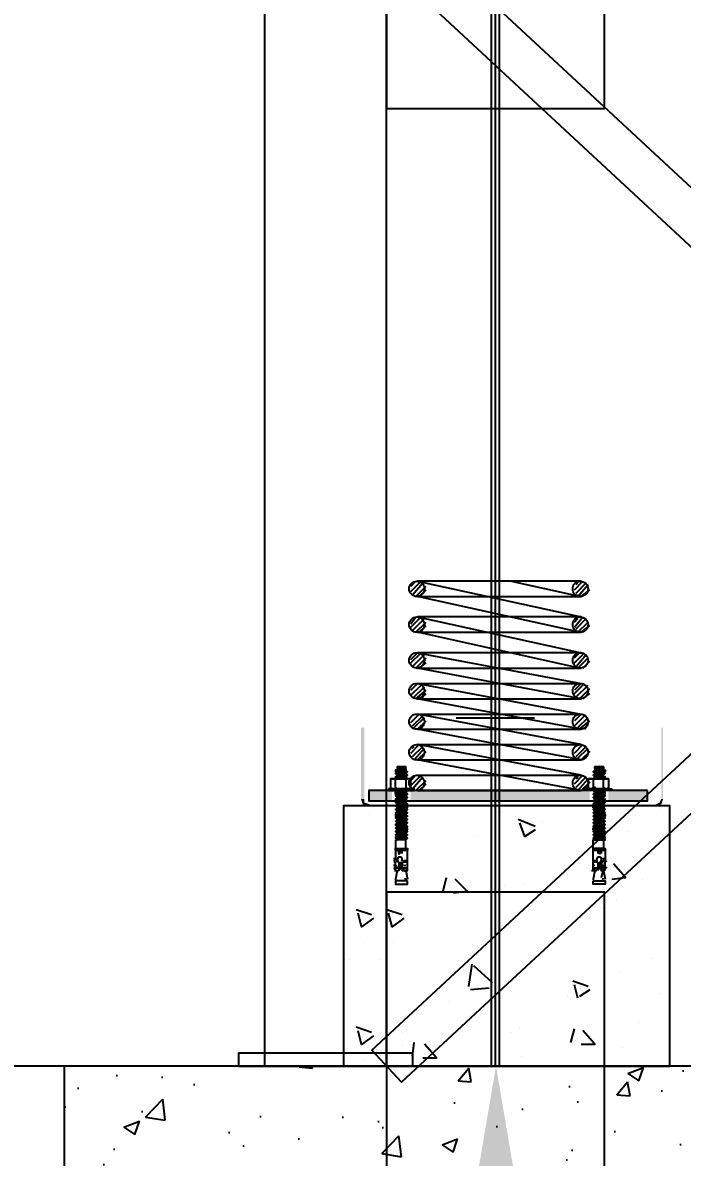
# Model space of a CAD drawing. Header units: millimetres. Extents: x -665 to 1024385, y -25305 to 3861.
# Drawn here: x 1233 to 1990, y -23167 to -21864 of the extents above; entities that cross this region are included whole.
import ezdxf

# ---------------------------------------------------------------- set-up
doc = ezdxf.new("R2010")
doc.units = ezdxf.units.MM
for name, color, linetype in [('$0$PDF_SAS_STB_Side', 7, 'Continuous'), ('$2$PDF_0', 7, 'Continuous'), ('AA_Rail', 7, 'Continuous'), ('Steel', 7, 'Continuous')]:
    doc.layers.add(name, color=color, linetype=linetype)
doc.layers.add('AA_Datum', color=7, linetype='Continuous', plot=False)
doc.styles.add('Century Gothic$001H0', font='cent.shx')
doc.dimstyles.new('Copy of ISO-25', dxfattribs={"dimtxt": 250, "dimasz": 80, "dimexe": 1.25, "dimexo": 0.625, "dimtad": 1, "dimtxsty": 'Century Gothic$001H0', "dimblk": 'ARCHTICK', "dimcen": 2.5, "dimadec": 0, "dimazin": 0, "dimtfac": 1, "dimtmove": 0, "dimatfit": 3, "dimfxl": 1, "dimarcsym": 0})

# ---------------------------------------------------------------- blocks, each defined once
blk = doc.blocks.new('_ArchTick')
at = {"color": 0, "linetype": 'ByBlock', "const_width": 0.15}
blk.add_lwpolyline([(-0.5, -0.5), (0.5, 0.5)], dxfattribs=at)
blk = doc.blocks.new('*D95')
at = {"color": 0, "lineweight": -2, "transparency": 16777216}
for p, q in [((3250, -5562.4), (249.4, -5562.4)), ((250.6, -23062.4), (250.6, -5562.4)), ((3250, -23062.4), (249.4, -23062.4))]:
    blk.add_line(p, q, dxfattribs=at)
at = {"layer": 'Defpoints', "color": 0, "transparency": 16777216}
for p in [(250.6, -5562.4), (3250.6, -5562.4), (3250.6, -23062.4)]:
    blk.add_point(p, dxfattribs=at)
at = {"color": 0, "lineweight": -2, "transparency": 16777216, "xscale": 80, "yscale": 80, "zscale": 80}
for p, rotation in [((250.6, -5562.4), 90), ((250.6, -23062.4), 270)]:
    blk.add_blockref('_ArchTick', p, dxfattribs=dict(at, rotation=rotation))
at = {"color": 0, "transparency": 16777216, "insert": (125, -14312.4), "char_height": 250, "attachment_point": 5, "rotation": 90, "style": 'Century Gothic$001H0'}
blk.add_mtext('SHAFT TOTAL HEIGHT 17500', dxfattribs=at)

msp = doc.modelspace()

# ---------------------------------------------------------------- hatches: boundary and pattern name
at = {"layer": 'Steel'}
h = msp.add_hatch(dxfattribs=at)
h.set_pattern_fill('AR-CONC', color=256, scale=25, style=0)
h.set_pattern_definition([(50, (2390.77, -22760.95), (182.185, -15.939), [19.05, -209.55]), (355, (2390.77, -22760.95), (-35.243, 191.057), [15.24, -167.64]), (100.451, (2405.95, -22762.28), (146.941, 175.118), [16.19, -178.09]), (46.184, (2390.77, -22710.15), (271.08, -42.042), [28.575, -314.325]), (96.636, (2413.36, -22713.66), (237.404, 247.426), [24.285, -267.136]), (351.184, (2390.77, -22710.15), (237.404, 247.426), [22.86, -251.46]), (21, (2416.17, -22722.85), (151.614, -102.265), [19.05, -209.55]), (326, (2416.17, -22722.85), (61.802, 184.188), [15.24, -167.64]), (71.451, (2428.8, -22731.37), (213.416, 81.923), [16.19, -178.09]), (37.5, (2390.77, -22760.95), (3.0886, 84.555), [0, -165.608, 0, -170.18, 0, -168.275]), (7.5, (2390.77, -22760.95), (66.8197, 100.1806), [0, -97.028, 0, -161.798, 0, -64.135]), (327.5, (2334.13, -22760.95), (135.5906, -5.7287), [0, -63.5, 0, -198.12, 0, -262.89]), (317.5, (2308.73, -22760.95), (148.129, 25.426), [0, -82.55, 0, -131.572, 0, -186.69])])
h.paths.add_polyline_path([(1280.625, -23312.368), (3420.625, -23312.368), (3420.625, -23062.368), (1280.625, -23062.368)], flags=0)

# ---------------------------------------------------------------- linework, layer by layer
at = {"layer": '$0$PDF_SAS_STB_Side', "lineweight": 25}
for points in [[(1678.404, -22741.912), (1678.404, -22732.134), (1656.892, -22732.134), (1654.936, -22732.134), (1656.892, -22732.134), (1658.847, -22732.134), (1660.803, -22732.134), (1660.803, -22730.178), (1674.493, -22732.134), (1672.537, -22730.178), (1662.759, -22730.178), (1662.759, -22728.222)], [(1662.759, -22720.4), (1662.759, -22722.355), (1660.803, -22722.355), (1660.803, -22724.311), (1674.493, -22724.311), (1660.803, -22722.355)], [(1672.537, -22720.4), (1672.537, -22722.355), (1674.493, -22724.311), (1660.803, -22724.311), (1662.759, -22726.267), (1660.803, -22726.267)], [(1674.493, -22728.222), (1672.537, -22730.178), (1662.759, -22728.222), (1660.803, -22726.267), (1674.493, -22728.222), (1672.537, -22726.267), (1662.759, -22726.267), (1672.537, -22726.267), (1674.493, -22724.311)], [(1660.803, -22726.267), (1674.493, -22728.222), (1660.803, -22726.267)], [(1660.803, -22726.267), (1660.803, -22726.267)], [(1660.803, -22730.178), (1674.493, -22732.134), (1660.803, -22730.178)], [(1660.803, -22730.178), (1660.803, -22730.178)], [(1662.759, -22730.178), (1660.803, -22730.178)], [(1662.759, -22718.444), (1672.537, -22718.444)], [(1662.759, -22718.444), (1662.759, -22718.444)], [(1662.759, -22722.355), (1672.537, -22722.355), (1662.759, -22722.355)], [(1662.759, -22726.267), (1662.759, -22726.267)], [(1672.537, -22718.444), (1672.537, -22718.444)], [(1672.537, -22722.355), (1672.537, -22722.355)], [(1672.537, -22726.267), (1672.537, -22726.267)], [(1672.537, -22730.178), (1672.537, -22730.178)], [(1674.493, -22724.311), (1674.493, -22724.311)], [(1674.493, -22728.222), (1674.493, -22728.222)], [(1899.396, -22720.4), (1899.396, -22722.355), (1901.351, -22722.355), (1901.351, -22724.311), (1887.662, -22724.311), (1901.351, -22722.355)], [(1889.617, -22720.4), (1889.617, -22722.355), (1887.662, -22724.311), (1901.351, -22724.311), (1899.396, -22726.267), (1901.351, -22726.267)], [(1887.662, -22724.311), (1887.662, -22724.311)], [(1887.662, -22728.222), (1889.617, -22730.178), (1899.396, -22728.222), (1901.351, -22726.267), (1887.662, -22728.222), (1889.617, -22726.267), (1899.396, -22726.267), (1889.617, -22726.267), (1887.662, -22724.311)], [(1901.351, -22726.267), (1887.662, -22728.222), (1901.351, -22726.267)], [(1905.263, -22732.134), (1903.307, -22732.134), (1901.351, -22732.134), (1899.396, -22732.134), (1901.351, -22730.178), (1887.662, -22732.134), (1889.617, -22730.178), (1899.396, -22730.178), (1899.396, -22728.222)], [(1887.662, -22728.222), (1887.662, -22728.222)], [(1901.351, -22730.178), (1887.662, -22732.134), (1901.351, -22730.178)], [(1899.396, -22718.444), (1889.617, -22718.444)], [(1889.617, -22718.444), (1889.617, -22718.444)], [(1899.396, -22722.355), (1889.617, -22722.355), (1899.396, -22722.355)], [(1889.617, -22722.355), (1889.617, -22722.355)], [(1889.617, -22726.267), (1889.617, -22726.267)], [(1889.617, -22730.178), (1889.617, -22730.178)], [(1899.396, -22718.444), (1899.396, -22718.444)], [(1899.396, -22726.267), (1899.396, -22726.267)], [(1899.396, -22730.178), (1901.351, -22730.178)], [(1901.351, -22726.267), (1901.351, -22726.267)], [(1901.351, -22730.178), (1901.351, -22730.178)], [(1654.936, -22732.134), (1654.936, -22741.912)], [(1654.936, -22732.134), (1654.936, -22732.134)], [(1660.803, -22741.912), (1660.803, -22743.868), (1658.847, -22743.868), (1656.892, -22743.868), (1654.936, -22741.912), (1656.892, -22743.868), (1678.404, -22743.868), (1678.404, -22741.912), (1678.404, -22743.868), (1676.448, -22743.868), (1674.493, -22743.868), (1672.537, -22741.912)], [(1654.936, -22741.912), (1654.936, -22741.912)], [(1678.404, -22732.134), (1676.448, -22732.134), (1674.493, -22732.134), (1672.537, -22732.134)], [(1672.537, -22732.134), (1672.537, -22732.134)], [(1674.493, -22732.134), (1674.493, -22732.134)], [(1674.493, -22732.134), (1674.493, -22732.134)], [(1678.404, -22732.134), (1678.404, -22732.134)], [(1678.404, -22741.912), (1678.404, -22741.912)], [(1887.662, -22732.134), (1885.706, -22732.134), (1883.75, -22732.134), (1881.795, -22732.134), (1883.75, -22732.134), (1905.263, -22732.134), (1905.263, -22741.912)], [(1881.795, -22732.134), (1881.795, -22741.912)], [(1881.795, -22732.134), (1881.795, -22732.134)], [(1899.396, -22741.912), (1901.351, -22743.868), (1903.307, -22743.868), (1905.263, -22743.868), (1905.263, -22741.912), (1905.263, -22743.868), (1883.75, -22743.868), (1881.795, -22741.912), (1883.75, -22743.868), (1885.706, -22743.868), (1887.662, -22743.868), (1887.662, -22741.912)], [(1881.795, -22741.912), (1881.795, -22741.912)], [(1887.662, -22732.134), (1887.662, -22732.134)], [(1887.662, -22732.134), (1887.662, -22732.134)], [(1905.263, -22732.134), (1905.263, -22732.134)], [(1905.263, -22741.912), (1905.263, -22741.912)], [(1660.803, -22751.69), (1662.759, -22751.69), (1660.803, -22749.735), (1674.493, -22749.735), (1672.537, -22747.779), (1662.759, -22747.779), (1672.537, -22747.779), (1674.493, -22745.823), (1668.626, -22745.823), (1674.493, -22745.823), (1672.537, -22745.823)], [(1660.803, -22747.779), (1674.493, -22749.735), (1660.803, -22749.735), (1660.803, -22747.779), (1662.759, -22747.779), (1660.803, -22745.823)], [(1674.493, -22753.646), (1672.537, -22755.602), (1662.759, -22753.646), (1660.803, -22751.69), (1674.493, -22753.646), (1672.537, -22751.69), (1662.759, -22751.69), (1672.537, -22751.69), (1674.493, -22749.735)], [(1660.803, -22751.69), (1674.493, -22753.646), (1660.803, -22751.69)], [(1660.803, -22751.69), (1660.803, -22751.69)], [(1660.803, -22759.513), (1662.759, -22757.557), (1660.803, -22755.602), (1674.493, -22757.557), (1672.537, -22755.602), (1662.759, -22755.602), (1662.759, -22753.646)], [(1660.803, -22755.602), (1674.493, -22757.557), (1660.803, -22755.602)], [(1660.803, -22755.602), (1660.803, -22755.602)], [(1662.759, -22755.602), (1660.803, -22755.602)], [(1662.759, -22751.69), (1662.759, -22751.69)], [(1672.537, -22747.779), (1672.537, -22747.779)], [(1672.537, -22751.69), (1672.537, -22751.69)], [(1672.537, -22755.602), (1672.537, -22755.602)], [(1674.493, -22749.735), (1674.493, -22749.735)], [(1674.493, -22753.646), (1674.493, -22753.646)], [(1901.351, -22747.779), (1887.662, -22749.735), (1901.351, -22749.735), (1901.351, -22747.779), (1899.396, -22747.779), (1901.351, -22745.823)], [(1901.351, -22751.69), (1899.396, -22751.69), (1901.351, -22749.735), (1887.662, -22749.735), (1889.617, -22747.779), (1899.396, -22747.779), (1889.617, -22747.779), (1887.662, -22745.823)], [(1887.662, -22749.735), (1887.662, -22749.735)], [(1887.662, -22753.646), (1889.617, -22755.602), (1899.396, -22753.646), (1901.351, -22751.69), (1887.662, -22753.646), (1889.617, -22751.69), (1899.396, -22751.69), (1889.617, -22751.69), (1887.662, -22749.735)], [(1901.351, -22751.69), (1887.662, -22753.646), (1901.351, -22751.69)], [(1887.662, -22753.646), (1887.662, -22753.646)], [(1901.351, -22759.513), (1899.396, -22757.557), (1901.351, -22755.602), (1887.662, -22757.557), (1889.617, -22755.602), (1899.396, -22755.602), (1899.396, -22753.646)], [(1901.351, -22755.602), (1887.662, -22757.557), (1901.351, -22755.602)], [(1889.617, -22747.779), (1889.617, -22747.779)], [(1889.617, -22751.69), (1889.617, -22751.69)], [(1889.617, -22755.602), (1889.617, -22755.602)], [(1899.396, -22751.69), (1899.396, -22751.69)], [(1899.396, -22755.602), (1901.351, -22755.602)], [(1901.351, -22751.69), (1901.351, -22751.69)], [(1901.351, -22755.602), (1901.351, -22755.602)], [(1660.803, -22763.424), (1662.759, -22761.469), (1660.803, -22759.513), (1674.493, -22761.469), (1672.537, -22759.513), (1662.759, -22757.557), (1672.537, -22759.513), (1674.493, -22757.557)], [(1660.803, -22759.513), (1674.493, -22761.469), (1660.803, -22759.513)], [(1660.803, -22759.513), (1660.803, -22759.513)], [(1660.803, -22763.424), (1660.803, -22763.424)], [(1660.803, -22767.336), (1662.759, -22765.38), (1672.537, -22765.38), (1674.493, -22765.38), (1660.803, -22763.424), (1662.759, -22765.38), (1672.537, -22767.336), (1672.537, -22765.38)], [(1660.803, -22767.336), (1674.493, -22767.336), (1660.803, -22767.336)], [(1660.803, -22767.336), (1660.803, -22767.336)], [(1672.537, -22767.336), (1674.493, -22767.336), (1660.803, -22767.336), (1662.759, -22769.291), (1660.803, -22771.247)], [(1674.493, -22771.247), (1672.537, -22773.203), (1662.759, -22773.203), (1672.537, -22773.203), (1674.493, -22775.158), (1660.803, -22773.203), (1662.759, -22773.203), (1660.803, -22771.247), (1674.493, -22771.247), (1672.537, -22769.291), (1662.759, -22769.291), (1672.537, -22769.291), (1674.493, -22767.336)], [(1662.759, -22757.557), (1662.759, -22757.557)], [(1672.537, -22761.469), (1672.537, -22763.424), (1662.759, -22761.469), (1672.537, -22761.469), (1674.493, -22761.469)], [(1662.759, -22761.469), (1662.759, -22761.469)], [(1662.759, -22765.38), (1662.759, -22765.38)], [(1662.759, -22769.291), (1662.759, -22769.291)], [(1672.537, -22759.513), (1672.537, -22759.513)], [(1672.537, -22763.424), (1674.493, -22763.424)], [(1672.537, -22769.291), (1672.537, -22769.291)], [(1674.493, -22757.557), (1674.493, -22757.557)], [(1674.493, -22761.469), (1674.493, -22761.469)], [(1674.493, -22767.336), (1674.493, -22767.336)], [(1887.662, -22757.557), (1887.662, -22757.557)], [(1901.351, -22763.424), (1899.396, -22761.469), (1901.351, -22759.513), (1887.662, -22761.469), (1889.617, -22759.513), (1899.396, -22757.557), (1889.617, -22759.513), (1887.662, -22757.557)], [(1901.351, -22759.513), (1887.662, -22761.469), (1901.351, -22759.513)], [(1887.662, -22761.469), (1887.662, -22761.469)], [(1889.617, -22761.469), (1889.617, -22763.424), (1899.396, -22761.469), (1889.617, -22761.469), (1887.662, -22761.469)], [(1889.617, -22763.424), (1887.662, -22763.424)], [(1901.351, -22767.336), (1899.396, -22765.38), (1889.617, -22765.38), (1887.662, -22765.38), (1901.351, -22763.424), (1899.396, -22765.38), (1889.617, -22767.336), (1889.617, -22765.38)], [(1901.351, -22767.336), (1887.662, -22767.336), (1901.351, -22767.336)], [(1887.662, -22767.336), (1887.662, -22767.336)], [(1889.617, -22767.336), (1887.662, -22767.336), (1901.351, -22767.336), (1899.396, -22769.291), (1901.351, -22771.247)], [(1887.662, -22771.247), (1889.617, -22773.203), (1899.396, -22773.203), (1889.617, -22773.203), (1887.662, -22775.158), (1901.351, -22773.203), (1899.396, -22773.203), (1901.351, -22771.247), (1887.662, -22771.247), (1889.617, -22769.291), (1899.396, -22769.291), (1889.617, -22769.291), (1887.662, -22767.336)], [(1889.617, -22759.513), (1889.617, -22759.513)], [(1889.617, -22769.291), (1889.617, -22769.291)], [(1899.396, -22757.557), (1899.396, -22757.557)], [(1899.396, -22761.469), (1899.396, -22761.469)], [(1899.396, -22765.38), (1899.396, -22765.38)], [(1899.396, -22769.291), (1899.396, -22769.291)], [(1901.351, -22759.513), (1901.351, -22759.513)], [(1901.351, -22763.424), (1901.351, -22763.424)], [(1901.351, -22767.336), (1901.351, -22767.336)], [(1660.803, -22771.247), (1674.493, -22771.247), (1660.803, -22771.247)], [(1660.803, -22771.247), (1660.803, -22771.247)], [(1660.803, -22773.203), (1660.803, -22775.158), (1674.493, -22775.158), (1660.803, -22775.158), (1662.759, -22775.158), (1672.537, -22777.114), (1674.493, -22775.158)], [(1660.803, -22777.114), (1662.759, -22777.114), (1662.759, -22775.158)], [(1674.493, -22779.07), (1660.803, -22777.114), (1674.493, -22779.07), (1672.537, -22777.114), (1662.759, -22777.114)], [(1660.803, -22777.114), (1660.803, -22777.114)], [(1660.803, -22781.026), (1662.759, -22781.026), (1662.759, -22779.07)], [(1674.493, -22782.981), (1660.803, -22781.026), (1674.493, -22782.981), (1672.537, -22781.026), (1662.759, -22781.026)], [(1660.803, -22781.026), (1660.803, -22781.026)], [(1660.803, -22784.937), (1662.759, -22782.981), (1672.537, -22784.937), (1674.493, -22782.981), (1660.803, -22781.026), (1662.759, -22782.981), (1672.537, -22784.937), (1674.493, -22786.893), (1660.803, -22784.937), (1674.493, -22786.893)], [(1672.537, -22773.203), (1672.537, -22773.203)], [(1672.537, -22777.114), (1672.537, -22777.114)], [(1672.537, -22781.026), (1672.537, -22781.026)], [(1674.493, -22771.247), (1674.493, -22771.247)], [(1674.493, -22775.158), (1674.493, -22775.158)], [(1901.351, -22771.247), (1887.662, -22771.247), (1901.351, -22771.247)], [(1887.662, -22771.247), (1887.662, -22771.247)], [(1901.351, -22773.203), (1901.351, -22775.158), (1887.662, -22775.158), (1901.351, -22775.158), (1899.396, -22775.158), (1889.617, -22777.114), (1887.662, -22775.158)], [(1887.662, -22775.158), (1887.662, -22775.158)], [(1887.662, -22779.07), (1901.351, -22777.114), (1887.662, -22779.07), (1889.617, -22777.114), (1899.396, -22777.114)], [(1887.662, -22782.981), (1901.351, -22781.026), (1887.662, -22782.981), (1889.617, -22781.026), (1899.396, -22781.026)], [(1901.351, -22784.937), (1899.396, -22782.981), (1889.617, -22784.937), (1887.662, -22782.981), (1901.351, -22781.026), (1899.396, -22782.981), (1889.617, -22784.937), (1887.662, -22786.893), (1901.351, -22784.937), (1887.662, -22786.893)], [(1889.617, -22773.203), (1889.617, -22773.203)], [(1889.617, -22777.114), (1889.617, -22777.114)], [(1889.617, -22781.026), (1889.617, -22781.026)], [(1901.351, -22777.114), (1899.396, -22777.114), (1899.396, -22775.158)], [(1901.351, -22781.026), (1899.396, -22781.026), (1899.396, -22779.07)], [(1901.351, -22771.247), (1901.351, -22771.247)], [(1901.351, -22777.114), (1901.351, -22777.114)], [(1901.351, -22781.026), (1901.351, -22781.026)], [(1660.803, -22784.937), (1660.803, -22784.937)], [(1660.803, -22788.848), (1662.759, -22786.893), (1672.537, -22786.893), (1674.493, -22786.893), (1660.803, -22784.937), (1662.759, -22786.893), (1672.537, -22788.848), (1672.537, -22786.893)], [(1660.803, -22788.848), (1660.803, -22788.848)], [(1660.803, -22792.76), (1662.759, -22790.804), (1672.537, -22790.804), (1674.493, -22790.804), (1660.803, -22788.848), (1662.759, -22790.804), (1672.537, -22792.76), (1672.537, -22790.804)], [(1672.537, -22792.76), (1674.493, -22792.76), (1660.803, -22792.76), (1674.493, -22792.76)], [(1660.803, -22792.76), (1660.803, -22792.76)], [(1660.803, -22796.671), (1662.759, -22794.715), (1672.537, -22794.715), (1674.493, -22792.76), (1660.803, -22792.76), (1662.759, -22794.715), (1672.537, -22794.715), (1674.493, -22796.671), (1660.803, -22796.671), (1674.493, -22796.671)], [(1672.537, -22788.848), (1674.493, -22788.848)], [(1901.351, -22788.848), (1899.396, -22786.893), (1889.617, -22786.893), (1887.662, -22786.893), (1901.351, -22784.937), (1899.396, -22786.893), (1889.617, -22788.848), (1889.617, -22786.893)], [(1889.617, -22788.848), (1887.662, -22788.848)], [(1901.351, -22792.76), (1899.396, -22790.804), (1889.617, -22790.804), (1887.662, -22790.804), (1901.351, -22788.848), (1899.396, -22790.804), (1889.617, -22792.76), (1889.617, -22790.804)], [(1889.617, -22792.76), (1887.662, -22792.76), (1901.351, -22792.76), (1887.662, -22792.76)], [(1901.351, -22796.671), (1899.396, -22794.715), (1889.617, -22794.715), (1887.662, -22792.76), (1901.351, -22792.76), (1899.396, -22794.715), (1889.617, -22794.715), (1887.662, -22796.671), (1901.351, -22796.671), (1887.662, -22796.671)], [(1901.351, -22784.937), (1901.351, -22784.937)], [(1901.351, -22788.848), (1901.351, -22788.848)], [(1901.351, -22792.76), (1901.351, -22792.76)], [(1660.803, -22796.671), (1660.803, -22796.671)], [(1660.803, -22798.627), (1660.803, -22800.582), (1674.493, -22800.582), (1660.803, -22800.582), (1662.759, -22800.582), (1672.537, -22802.538), (1674.493, -22800.582)], [(1660.803, -22802.538), (1662.759, -22802.538), (1662.759, -22800.582)], [(1672.537, -22802.538), (1662.759, -22802.538)], [(1672.537, -22802.538), (1672.537, -22802.538)], [(1672.537, -22802.538), (1672.537, -22802.538)], [(1674.493, -22800.582), (1674.493, -22800.582)], [(1887.662, -22802.538), (1889.617, -22802.538), (1899.396, -22802.538), (1899.396, -22812.316), (1887.662, -22812.316), (1887.662, -22802.538), (1901.351, -22802.538), (1899.396, -22802.538), (1899.396, -22800.582), (1901.351, -22800.582), (1887.662, -22800.582), (1901.351, -22800.582), (1901.351, -22798.627)], [(1887.662, -22800.582), (1887.662, -22800.582)], [(1899.396, -22800.582), (1889.617, -22802.538), (1887.662, -22800.582)], [(1889.617, -22802.538), (1889.617, -22802.538)], [(1901.351, -22796.671), (1901.351, -22796.671)], [(1672.537, -22814.272), (1662.759, -22814.272)], [(1664.714, -22818.183), (1664.714, -22814.272)], [(1666.67, -22818.183), (1666.67, -22814.272)], [(1666.67, -22818.183), (1666.67, -22818.183)], [(1668.626, -22818.183), (1668.626, -22814.272)], [(1887.662, -22837.74), (1887.662, -22814.272), (1901.351, -22814.272), (1887.662, -22814.272), (1901.351, -22814.272), (1887.662, -22814.272)], [(1889.617, -22814.272), (1899.396, -22814.272)], [(1893.529, -22818.183), (1893.529, -22814.272)], [(1895.484, -22818.183), (1895.484, -22814.272)], [(1895.484, -22818.183), (1895.484, -22818.183)], [(1897.44, -22818.183), (1897.44, -22814.272)], [(1660.803, -22837.74), (1660.803, -22833.829), (1660.803, -22827.962), (1658.847, -22826.006)], [(1662.759, -22827.962), (1662.759, -22826.006), (1662.759, -22827.962)], [(1662.759, -22826.006), (1662.759, -22826.006)], [(1662.759, -22835.785), (1662.759, -22833.829), (1662.759, -22835.785)], [(1662.759, -22833.829), (1662.759, -22833.829)], [(1670.581, -22826.006), (1670.581, -22827.962), (1670.581, -22826.006)], [(1670.581, -22833.829), (1670.581, -22835.785), (1670.581, -22833.829)], [(1891.573, -22826.006), (1891.573, -22827.962), (1891.573, -22826.006)], [(1891.573, -22833.829), (1891.573, -22835.785), (1891.573, -22833.829)], [(1893.529, -22837.74), (1893.529, -22835.785), (1893.529, -22827.962)], [(1899.396, -22827.962), (1899.396, -22826.006), (1899.396, -22827.962)], [(1899.396, -22826.006), (1899.396, -22826.006)], [(1899.396, -22835.785), (1899.396, -22833.829), (1899.396, -22835.785)], [(1899.396, -22833.829), (1899.396, -22833.829)], [(1901.351, -22837.74), (1901.351, -22833.829), (1901.351, -22827.962), (1903.307, -22826.006)], [(1903.307, -22833.829), (1901.351, -22835.785)], [(1662.759, -22837.74), (1660.803, -22847.519)], [(1660.803, -22837.74), (1660.803, -22837.74)], [(1664.714, -22837.74), (1664.714, -22837.74)], [(1672.537, -22837.74), (1674.493, -22847.519)], [(1889.617, -22837.74), (1887.662, -22847.519)], [(1897.44, -22837.74), (1897.44, -22837.74)], [(1899.396, -22837.74), (1901.351, -22847.519)], [(1901.351, -22837.74), (1901.351, -22837.74)], [(1660.803, -22853.386), (1674.493, -22853.386)], [(1901.351, -22853.386), (1887.662, -22853.386)]]:
    msp.add_lwpolyline(points, dxfattribs=at)
for points in [[(1672.537, -22720.4), (1672.537, -22718.444), (1662.759, -22718.444), (1662.759, -22720.4)], [(1889.617, -22720.4), (1889.617, -22718.444), (1899.396, -22718.444), (1899.396, -22720.4)], [(1660.803, -22741.912), (1660.803, -22732.134), (1662.759, -22732.134), (1664.714, -22732.134), (1666.67, -22732.134), (1668.626, -22732.134), (1670.581, -22732.134), (1672.537, -22732.134), (1672.537, -22741.912), (1672.537, -22743.868), (1670.581, -22743.868), (1668.626, -22743.868), (1666.67, -22743.868), (1664.714, -22743.868), (1662.759, -22743.868)], [(1899.396, -22741.912), (1899.396, -22732.134), (1897.44, -22732.134), (1895.484, -22732.134), (1893.529, -22732.134), (1891.573, -22732.134), (1889.617, -22732.134), (1887.662, -22732.134), (1887.662, -22741.912), (1889.617, -22741.912), (1889.617, -22743.868), (1891.573, -22743.868), (1893.529, -22743.868), (1895.484, -22743.868), (1897.44, -22743.868), (1899.396, -22743.868)], [(1652.98, -22743.868), (1652.98, -22745.823), (1682.315, -22745.823), (1682.315, -22743.868)], [(1909.174, -22743.868), (1909.174, -22745.823), (1879.839, -22745.823), (1879.839, -22743.868)], [(1893.529, -22745.823), (1887.662, -22745.823)], [(1674.493, -22765.38), (1674.493, -22763.424), (1660.803, -22763.424)], [(1887.662, -22765.38), (1887.662, -22763.424), (1901.351, -22763.424)], [(1662.759, -22779.07), (1672.537, -22781.026), (1674.493, -22779.07), (1660.803, -22777.114)], [(1899.396, -22779.07), (1889.617, -22781.026), (1887.662, -22779.07), (1901.351, -22777.114)], [(1674.493, -22790.804), (1674.493, -22788.848), (1660.803, -22788.848)], [(1887.662, -22790.804), (1887.662, -22788.848), (1901.351, -22788.848)], [(1660.803, -22798.627), (1662.759, -22798.627), (1672.537, -22798.627), (1674.493, -22796.671), (1660.803, -22796.671), (1662.759, -22798.627), (1672.537, -22798.627), (1674.493, -22800.582)], [(1660.803, -22802.538), (1660.803, -22812.316), (1674.493, -22812.316), (1674.493, -22814.272), (1660.803, -22814.272), (1660.803, -22812.316), (1672.537, -22812.316), (1672.537, -22802.538)], [(1901.351, -22798.627), (1899.396, -22798.627), (1889.617, -22798.627), (1887.662, -22796.671), (1901.351, -22796.671), (1899.396, -22798.627), (1889.617, -22798.627), (1887.662, -22800.582)], [(1887.662, -22814.272), (1887.662, -22812.316), (1901.351, -22812.316), (1901.351, -22814.272)], [(1674.493, -22849.474), (1660.803, -22849.474), (1660.803, -22853.386), (1674.493, -22853.386)], [(1887.662, -22849.474), (1901.351, -22849.474), (1901.351, -22853.386), (1887.662, -22853.386)]]:
    msp.add_lwpolyline(points, close=True, dxfattribs=at)
for points in [[(1668.626, -22827.962), (1668.626, -22835.785), (1668.316, -22837.42, 0.09143887), (1674.493, -22837.74), (1674.493, -22814.272), (1660.803, -22814.272), (1674.493, -22814.272), (1660.803, -22814.272), (1674.493, -22814.272)], [(1659.402, -22824.063, -0.08335919), (1661.819, -22824.348, 0.12332508), (1658.5, -22824.18)], [(1659.402, -22831.886, -0.08335919), (1661.819, -22832.17, 0.12332508), (1658.5, -22832.002)], [(1658.847, -22833.829), (1660.803, -22835.785, 0.18133415), (1658.946, -22835.918)], [(1664.611, -22822.301, 0.62428567), (1664.714, -22827.962), (1664.714, -22835.785), (1664.714, -22837.74), (1666.67, -22835.785), (1666.67, -22827.962)], [(1670.505, -22826.202, -0.18506494), (1672.537, -22826.006), (1672.537, -22827.962, 0.18506494), (1670.505, -22828.157)], [(1672.537, -22833.829), (1672.537, -22835.785, 0.18506494), (1670.505, -22835.98)], [(1887.586, -22826.201, -0.18523677), (1889.617, -22826.006), (1889.617, -22827.962, 0.18523677), (1887.586, -22828.157)], [(1889.617, -22833.829), (1889.617, -22835.785, 0.18523677), (1887.586, -22835.98)], [(1899.295, -22828.096, 0.18125527), (1897.44, -22827.962), (1897.44, -22835.785), (1897.44, -22837.74), (1895.484, -22835.785), (1895.484, -22827.962, 0.62506625), (1895.587, -22822.3)], [(1901.699, -22824.18, 0.1232303), (1898.379, -22824.348, 0.08406634), (1896.572, -22824.304)], [(1901.699, -22832.003, 0.1232303), (1898.379, -22832.171, 0.08406634), (1896.572, -22832.127)]]:
    msp.add_lwpolyline(points, format="xyb", dxfattribs=at)
for centre, radius, start, end in [((1667.641, -22817.207), 2.927, 173.938928, 219.891625), ((1892.549, -22817.205), 2.935, 320.175957, 5.99349), ((1659.823, -22830.892), 2.931, 66.285309, 107.397302), ((1665.694, -22825.031), 2.93, 311.819086, 228.180914), ((1671.559, -22834.819), 2.945, 69.030369, 110.969631), ((1888.639, -22834.814), 2.94, 69.011331, 110.988669), ((1894.509, -22825.03), 2.931, 311.790852, 228.209148), ((1661.781, -22830.884), 6.856, 252.554789, 287.445211), ((1673.458, -22848.506), 12.655, 169.914128, 179.953535), ((1660.085, -22848.489), 12.452, 359.964328, 10.168009), ((1888.639, -22821.133), 16.607, 260.328357, 281.268247), ((1900.314, -22848.495), 12.653, 169.964086, 180.00438), ((1898.418, -22830.897), 6.843, 252.538428, 287.461572), ((1898.419, -22838.717), 2.933, 72.611448, 113.705941), ((1886.759, -22848.494), 12.637, 359.988998, 10.042536)]:
    msp.add_arc(centre, radius, start, end, dxfattribs=at)
at = {"layer": '$2$PDF_0', "lineweight": 25}
for points in [[(1678.404, -22511.142), (1684.271, -22505.275)], [(1678.404, -22517.009), (1678.404, -22517.009), (1690.138, -22505.275)], [(1680.36, -22520.92), (1692.094, -22507.231)], [(1873.972, -22505.275), (1686.227, -22505.275), (1873.972, -22546.344), (1686.227, -22546.344), (1873.972, -22587.413), (1686.227, -22587.413)], [(1872.016, -22522.876), (1792.392, -22505.275)], [(1866.149, -22515.053), (1875.928, -22505.275)], [(1868.105, -22509.186), (1870.061, -22507.231)], [(1868.105, -22518.965), (1879.839, -22507.231)], [(1870.061, -22522.876), (1881.795, -22509.186)], [(1684.271, -22522.876), (1696.005, -22511.142)], [(1872.016, -22563.945), (1686.227, -22522.876), (1873.972, -22522.876), (1883.75, -22515.053)], [(1688.183, -22522.876), (1696.005, -22515.053)], [(1678.404, -22554.167), (1684.271, -22546.344)], [(1678.404, -22558.078), (1690.138, -22546.344)], [(1866.149, -22558.078), (1875.928, -22546.344)], [(1680.36, -22561.99), (1694.05, -22548.3)], [(1684.271, -22563.945), (1696.005, -22552.211)], [(1872.016, -22605.015), (1686.227, -22563.945), (1873.972, -22563.945), (1883.75, -22556.123)], [(1688.183, -22563.945), (1696.005, -22556.123)], [(1866.149, -22552.211), (1870.061, -22548.3)], [(1868.105, -22560.034), (1879.839, -22548.3)], [(1870.061, -22563.945), (1881.795, -22552.211)], [(1678.404, -22595.236), (1686.227, -22587.413), (1873.972, -22622.616), (1866.149, -22630.438)], [(1678.404, -22599.147), (1690.138, -22587.413)], [(1680.36, -22603.059), (1694.05, -22589.369)], [(1684.271, -22605.015), (1696.005, -22593.28)], [(1688.183, -22605.015), (1696.005, -22599.147)], [(1866.149, -22593.28), (1872.016, -22587.413)], [(1866.149, -22599.147), (1877.883, -22587.413)], [(1868.105, -22603.059), (1879.839, -22589.369)], [(1870.061, -22605.015), (1881.795, -22593.28)], [(1875.928, -22605.015), (1883.75, -22597.192)], [(1686.227, -22675.419), (1873.972, -22675.419), (1686.227, -22640.217), (1873.972, -22640.217), (1686.227, -22605.015), (1873.972, -22605.015)], [(1678.404, -22630.438), (1686.227, -22622.616), (1873.972, -22657.818), (1866.149, -22665.641)], [(1678.404, -22636.305), (1690.138, -22624.571)], [(1686.227, -22622.616), (1873.972, -22622.616)], [(1866.149, -22634.35), (1877.883, -22622.616)], [(1868.105, -22638.261), (1881.795, -22624.571)], [(1682.315, -22638.261), (1694.05, -22626.527)], [(1684.271, -22640.217), (1696.005, -22630.438)], [(1690.138, -22640.217), (1696.005, -22634.35)], [(1872.016, -22640.217), (1883.75, -22628.483)], [(1875.928, -22640.217), (1883.75, -22634.35)], [(1678.404, -22667.596), (1688.183, -22657.818)], [(1680.36, -22671.508), (1692.094, -22659.773)], [(1682.315, -22673.463), (1694.05, -22661.729)], [(1686.227, -22728.222), (1873.972, -22728.222), (1686.227, -22693.02), (1873.972, -22693.02), (1686.227, -22657.818), (1873.972, -22657.818)], [(1866.149, -22671.508), (1877.883, -22659.773)], [(1870.061, -22673.463), (1881.795, -22661.729)], [(1883.75, -22700.843), (1873.972, -22710.621), (1686.227, -22675.419), (1696.005, -22665.641)], [(1872.016, -22675.419), (1883.75, -22665.641)], [(1877.883, -22675.419), (1881.795, -22669.552)], [(1678.404, -22702.798), (1688.183, -22693.02)], [(1680.36, -22696.931), (1682.315, -22694.976)], [(1680.36, -22706.71), (1692.094, -22694.976)], [(1682.315, -22710.621), (1694.05, -22696.931)], [(1883.75, -22736.045), (1873.972, -22745.823), (1686.227, -22710.621), (1696.005, -22700.843)], [(1866.149, -22702.798), (1875.928, -22693.02)], [(1868.105, -22706.71), (1879.839, -22694.976)], [(1870.061, -22708.665), (1881.795, -22696.931)], [(1686.227, -22710.621), (1873.972, -22710.621)], [(1678.404, -22734.089), (1684.271, -22728.222)], [(1678.404, -22739.956), (1690.138, -22728.222)], [(1680.36, -22743.868), (1692.094, -22730.178)], [(1866.149, -22738.001), (1875.928, -22728.222)], [(1868.105, -22732.134), (1870.061, -22730.178)], [(1868.105, -22741.912), (1879.839, -22730.178)], [(1684.271, -22745.823), (1696.005, -22734.089)], [(1688.183, -22745.823), (1696.005, -22738.001)], [(1870.061, -22745.823), (1881.795, -22732.134)], [(1686.227, -22745.823), (1873.972, -22745.823)], [(1963.933, -22767.336), (1963.933, -22767.336)], [(1631.015, -22773.203), (1631.015, -22773.203)], [(1784.011, -22771.247), (1784.011, -22771.247)], [(1821.169, -22786.893), (1801.612, -22779.07)], [(1828.991, -22781.026), (1828.991, -22781.026)], [(1821.169, -22790.804), (1809.435, -22798.627), (1803.568, -22782.981)], [(1911.13, -22786.893), (1911.13, -22786.893)], [(1926.775, -22792.76), (1926.775, -22792.76)], [(1754.676, -22798.627), (1754.676, -22798.627)], [(1660.803, -22814.272), (1660.803, -22826.006)], [(1901.351, -22814.272), (1901.351, -22826.006)], [(1897.44, -22845.563), (1901.351, -22827.962)], [(1903.307, -22824.05), (1903.307, -22824.05)], [(1909.174, -22847.519), (1924.82, -22845.563), (1911.13, -22829.917)], [(1654.936, -22835.785), (1654.936, -22835.785)], [(1715.562, -22861.208), (1719.473, -22845.563)], [(1727.296, -22863.164), (1742.942, -22861.208), (1729.252, -22847.519)], [(1944.376, -22847.519), (1944.376, -22847.519)], [(1672.537, -22851.43), (1672.537, -22851.43)], [(1672.537, -22859.253), (1672.537, -22859.253)], [(1785.966, -22855.341), (1785.966, -22855.341)], [(1807.479, -22853.386), (1807.479, -22853.386)], [(1915.041, -22870.987), (1915.041, -22870.987)], [(1633.467, -22888.588), (1615.866, -22882.721)], [(1635.422, -22892.499), (1621.733, -22902.278), (1617.821, -22886.632)], [(1621.733, -22886.632), (1621.733, -22886.632)], [(1668.626, -22888.588), (1651.025, -22882.721)], [(1670.581, -22892.499), (1656.892, -22902.278), (1652.98, -22886.632)], [(1656.892, -22886.632), (1656.892, -22886.632)], [(1897.44, -22880.765), (1897.44, -22880.765)], [(1623.688, -22919.879), (1623.688, -22919.879)], [(1658.847, -22919.879), (1658.847, -22919.879)], [(1954.155, -22937.48), (1954.155, -22937.48)], [(1608.043, -22939.435), (1608.043, -22939.435)], [(1643.202, -22939.435), (1643.202, -22939.435)], [(1739.03, -22951.17), (1739.03, -22951.17)], [(1744.897, -22970.726), (1748.809, -22945.302)], [(1772.277, -22966.815), (1750.764, -22947.258)], [(1803.568, -22958.992), (1803.568, -22958.992)], [(1881.795, -22970.726), (1864.194, -22964.859)], [(1918.953, -22955.081), (1918.953, -22955.081)], [(1768.365, -22972.682), (1746.853, -22974.638)], [(1870.061, -22984.416), (1866.149, -22968.771)], [(1883.75, -22974.638), (1872.016, -22982.46)], [(1721.429, -22988.327), (1721.429, -22988.327)], [(1858.327, -22982.46), (1858.327, -22982.46)], [(1963.933, -22980.505), (1963.933, -22980.505)], [(1660.803, -23005.929), (1660.803, -23005.929)], [(1940.465, -23011.796), (1940.465, -23011.796)], [(1633.467, -23023.602), (1615.866, -23017.735)], [(1635.422, -23027.513), (1621.733, -23037.292), (1617.821, -23021.646)], [(1621.733, -23021.646), (1621.733, -23021.646)], [(1668.626, -23023.53), (1668.626, -23023.53)], [(1793.789, -23023.53), (1793.789, -23023.53)], [(1803.568, -23017.663), (1803.568, -23017.663)], [(1862.238, -23035.264), (1866.149, -23019.618)], [(1873.972, -23037.219), (1889.617, -23037.219), (1875.928, -23021.574)], [(1668.626, -23039.175), (1668.626, -23039.175)], [(1680.36, -23050.909), (1682.315, -23035.264)], [(1692.094, -23052.865), (1707.739, -23052.865), (1694.05, -23037.219)], [(1709.695, -23039.175), (1709.695, -23039.175)], [(1920.908, -23041.131), (1920.908, -23041.131)], [(1623.688, -23054.893), (1623.688, -23054.893)], [(1805.523, -23050.909), (1805.523, -23050.909)]]:
    msp.add_lwpolyline(points, dxfattribs=at)
for points in [[(1950.243, -22745.823), (1630.253, -22745.823), (1630.253, -22757.557), (1950.243, -22757.557)], [(1601.235, -23062.421), (1975.666, -23062.421), (1975.667, -22763.424), (1601.237, -22763.424)], [(1601.235, -23062.421), (1975.666, -23062.421), (1975.667, -22763.424), (1601.237, -22763.424)]]:
    msp.add_lwpolyline(points, close=True, dxfattribs=at)
for centre in [(1685.248, -22514.076), (1872.993, -22514.076), (1685.248, -22555.145), (1872.993, -22555.145), (1685.248, -22596.215), (1872.993, -22596.215), (1685.248, -22631.417), (1872.993, -22631.417), (1685.248, -22666.619), (1872.993, -22666.619), (1685.248, -22701.821), (1872.993, -22701.821), (1685.248, -22737.023), (1872.993, -22737.023)]:
    msp.add_circle(centre, 8.801, dxfattribs=at)
at = {"layer": '$2$PDF_0', "transparency": 33554559}
for points in [[(1625.148, -22673.463), (1621.237, -22673.463), (1625.148, -22755.602)], [(1621.237, -22673.463), (1625.148, -22755.602), (1621.237, -22755.602)], [(1965.889, -22755.602), (1967.844, -22755.602), (1965.889, -22673.463)], [(1967.844, -22755.602), (1965.889, -22673.463), (1967.844, -22673.463)], [(1621.237, -22755.602), (1625.148, -22755.602), (1623.193, -22761.469)], [(1625.148, -22755.602), (1623.193, -22761.469), (1625.148, -22759.513)], [(1656.892, -22745.823), (1630.253, -22745.823), (1656.892, -22757.557)], [(1630.253, -22745.823), (1656.892, -22757.557), (1630.253, -22757.557)], [(1883.75, -22745.823), (1678.404, -22745.823), (1883.75, -22757.557)], [(1678.404, -22745.823), (1883.75, -22757.557), (1678.404, -22757.557)], [(1950.243, -22745.823), (1905.263, -22745.823), (1950.243, -22757.557)], [(1905.263, -22745.823), (1950.243, -22757.557), (1905.263, -22757.557)], [(1965.889, -22761.469), (1963.933, -22759.513), (1967.844, -22755.602)], [(1963.933, -22759.513), (1967.844, -22755.602), (1965.889, -22755.602)], [(1606.044, -22763.424), (1960.022, -22761.469), (1960.022, -22763.424)], [(1621.237, -22761.469), (1621.237, -22763.424), (1960.022, -22761.469)], [(1623.193, -22761.469), (1625.148, -22759.513), (1631.015, -22763.424)], [(1625.148, -22759.513), (1631.015, -22763.424), (1631.015, -22761.469)], [(1960.022, -22761.469), (1965.889, -22761.469), (1963.933, -22759.513)], [(1960.022, -22763.424), (1960.022, -22761.469), (1965.889, -22761.469)], [(1807.477, -23246.235), (1776.186, -23062.401), (1744.896, -23246.235)]]:
    msp.add_solid(points, dxfattribs=at)
msp.add_line((1730.627, -22662.402), (1820.525, -22662.402))
at = {"layer": 'AA_Datum'}
for p, q in [((1775.625, -23062.368), (1775.625, -5562.368)), ((1760.625, -23062.368), (1790.625, -23062.368))]:
    msp.add_line(p, q, dxfattribs=at)
at = {"layer": 'AA_Rail'}
for p, q in [((1770.975, -23062.368), (1770.975, -5562.368)), ((1780.275, -23062.368), (1780.275, -5562.368))]:
    msp.add_line(p, q, dxfattribs=at)
at = {"layer": 'Steel'}
for points in [[(1510.625, -23062.368), (1650.625, -23062.368), (1650.625, -5562.368), (1510.625, -5562.368)], [(1650.625, -21962.368), (1900.625, -21962.368), (1900.625, -21562.368), (1650.625, -21562.368)], [(3033.614, -23080.688), (1633.614, -21780.688), (1667.636, -21744.048), (3067.636, -23044.048)], [(3067.636, -21780.688), (1667.636, -23080.688), (1633.614, -23044.048), (3033.614, -21744.048)], [(1650.625, -23262.368), (1900.625, -23262.368), (1900.625, -22862.368), (1650.625, -22862.368)], [(1480.625, -23062.368), (1680.625, -23062.368), (1680.625, -23047.368), (1480.625, -23047.368)], [(1280.625, -23312.368), (3420.625, -23312.368), (3420.625, -23062.368), (1280.625, -23062.368)]]:
    msp.add_lwpolyline(points, close=True, dxfattribs=at)

# ---------------------------------------------------------------- dimensions: what is measured, and where the dimension line sits
dim = msp.add_linear_dim(base=(250.625, -5562.368), p1=(3250.625, -23062.368), p2=(3250.625, -5562.368), angle=90, text='SHAFT TOTAL HEIGHT <>', dimstyle='Copy of ISO-25')
dim.commit()
dim.dimension.update_dxf_attribs({"geometry": '*D95', "text_midpoint": (125, -14312.368)})

doc.saveas('drawing.dxf')
